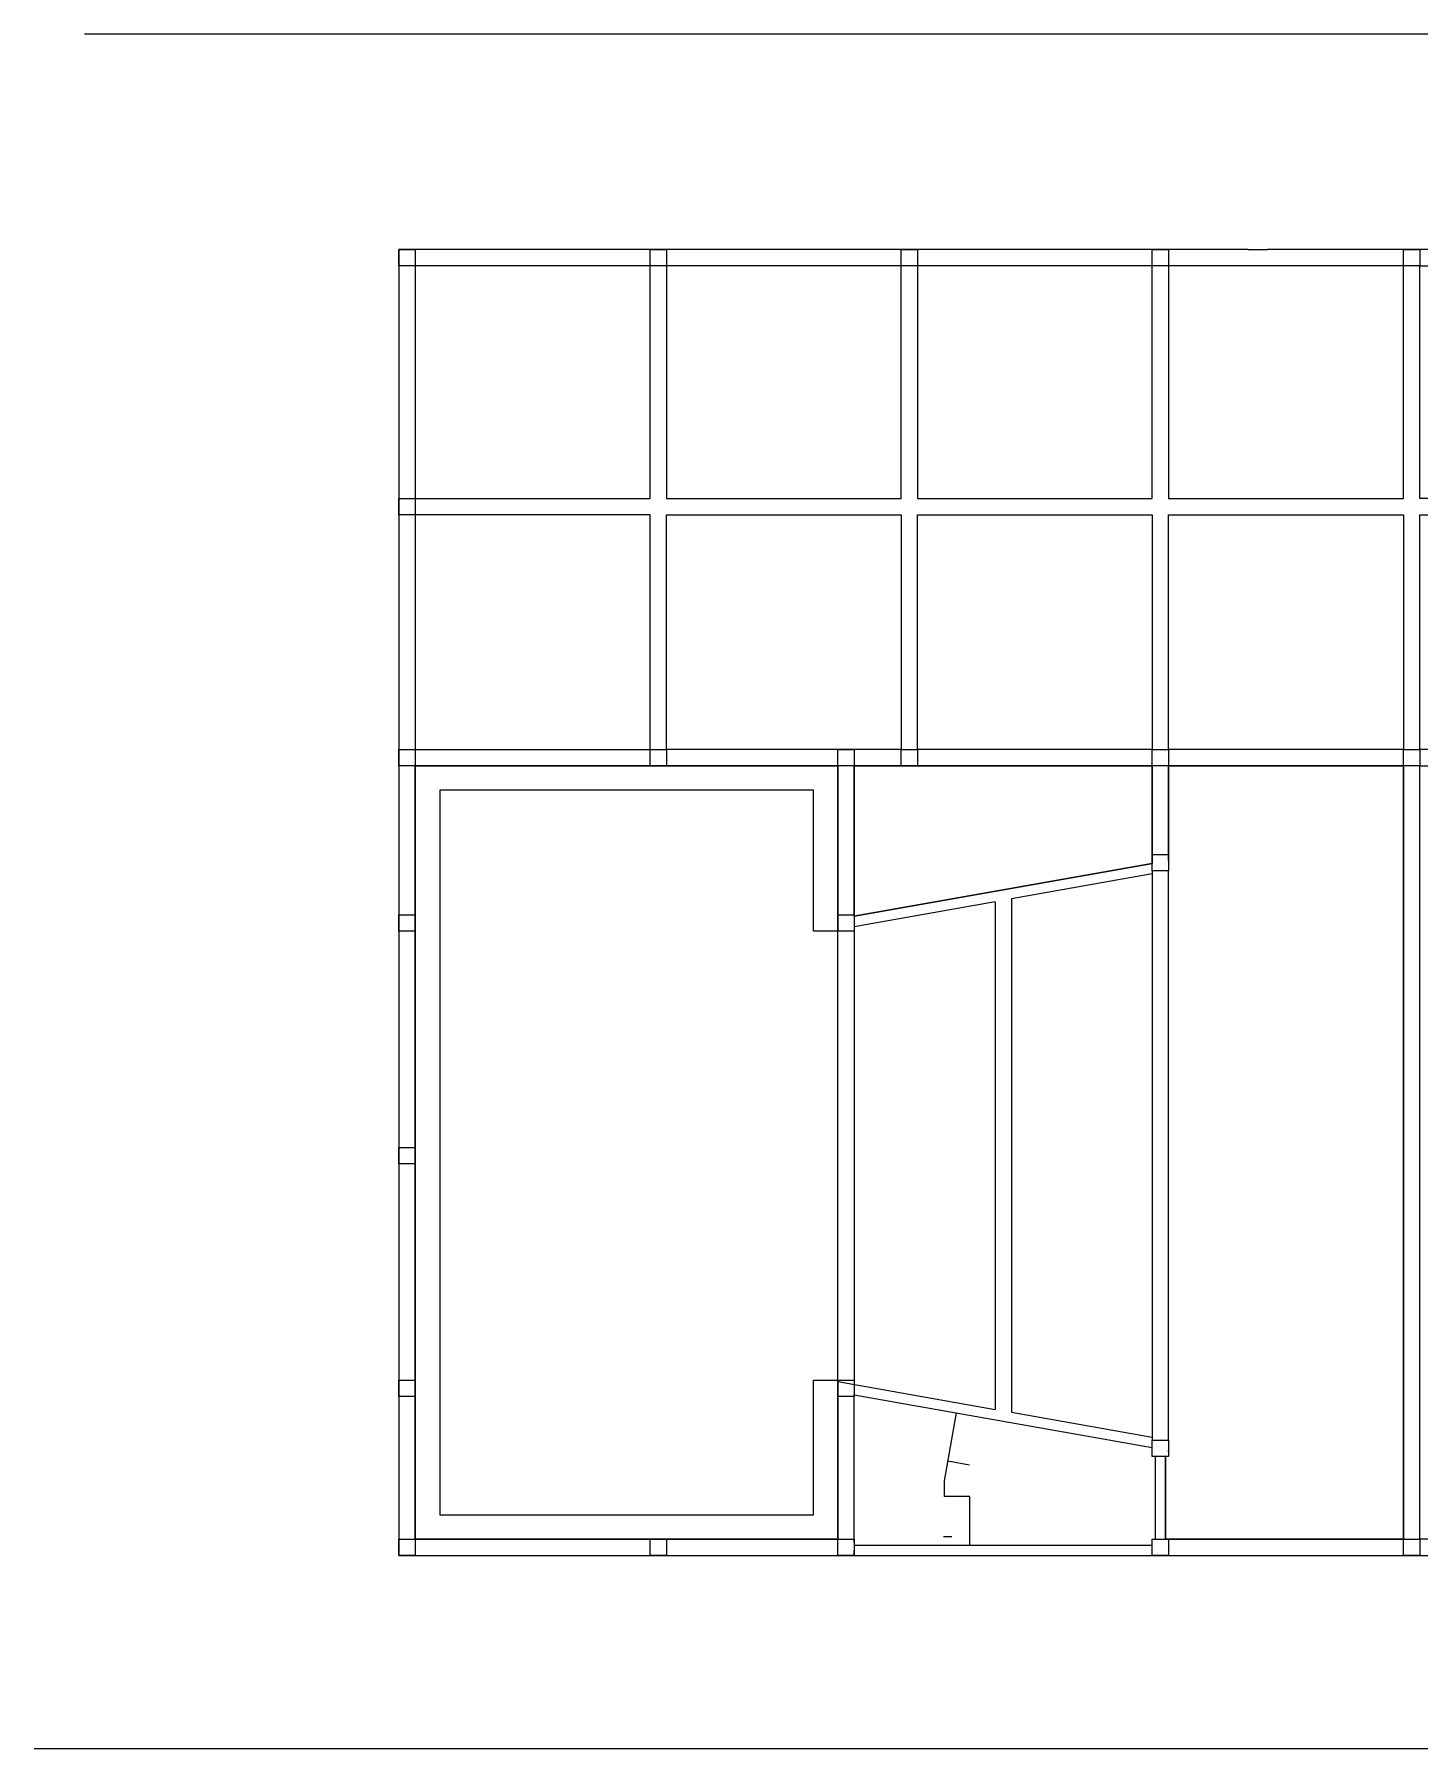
# Model space of a CAD drawing. Header units: inches. Extents: x 2803 to 15892, y -213 to 3987.
# Drawn here: x 2803 to 6196, y -213 to 3987 of the extents above; entities that cross this region are included whole.
import ezdxf

# ---------------------------------------------------------------- set-up
doc = ezdxf.new("R2010")
doc.units = ezdxf.units.IN
doc.layers.add('A4_OP', color=7, linetype='Continuous')

msp = doc.modelspace()

# ---------------------------------------------------------------- linework, layer by layer
for p, q in [((8047.3, 3986.7), (2925.3, 3986.7)), ((5775.6, 3459.6), (5822.9, 3459.6)), ((5540.6, 1937.1), (5540.6, 542.8)), ((5580.6, 542.8), (5580.6, 1937.1)), ((5155.6, 1861.7), (5155.6, 617.9)), ((5195.6, 1868.8), (5195.6, 610.8)), ((4770.6, 689.6), (4770.6, 1789.6)), ((4810.6, 1789.6), (4810.6, 689.6)), ((5031.6, 442.6), (5061, 609.2)), ((5093.4, 481.6), (5040.1, 491)), ((5031.6, 404.6), (5031.6, 442.6)), ((5093.6, 404.6), (5031.6, 404.6)), ((5093.6, 284.6), (5093.6, 404.6)), ((5029.6, 306.4), (5049.6, 306.4)), ((4810.6, 259.6), (4810.6, 272.1)), ((8047.3, -213.3), (2802.7, -213.3))]:
    msp.add_line(p, q)
at = {"layer": 'A4_OP'}
for points in [[(3695.6, 3459.6), (3735.6, 3459.6)], [(3695.6, 3419.6), (3695.6, 3459.6)], [(3695.6, 3459.6), (3735.6, 3459.6)], [(3695.6, 3419.6), (3695.6, 3459.6)], [(4330.6, 3459.6), (3695.6, 3459.6)], [(3695.6, 3459.6), (3695.6, 2829.6)], [(3735.6, 3459.6), (3735.6, 3419.6)], [(3735.6, 3459.6), (3735.6, 3419.6)], [(4310.6, 3459.6), (4350.6, 3459.6)], [(4310.6, 3419.6), (4310.6, 3459.6)], [(4310.6, 3459.6), (4350.6, 3459.6)], [(4310.6, 3419.6), (4310.6, 3459.6)], [(4945.6, 3459.6), (4330.6, 3459.6)], [(4350.6, 3459.6), (4350.6, 3419.6)], [(4350.6, 3459.6), (4350.6, 3419.6)], [(4925.6, 3459.6), (4965.6, 3459.6)], [(4925.6, 3419.6), (4925.6, 3459.6)], [(4925.6, 3459.6), (4965.6, 3459.6)], [(4925.6, 3419.6), (4925.6, 3459.6)], [(5560.6, 3459.6), (4945.6, 3459.6)], [(4965.6, 3459.6), (4965.6, 3419.6)], [(4965.6, 3459.6), (4965.6, 3419.6)], [(5540.6, 3459.6), (5580.6, 3459.6)], [(5540.6, 3419.6), (5540.6, 3459.6)], [(5540.6, 3459.6), (5580.6, 3459.6)], [(5540.6, 3419.6), (5540.6, 3459.6)], [(5775.6, 3459.6), (5560.6, 3459.6)], [(5580.6, 3459.6), (5580.6, 3419.6)], [(5580.6, 3459.6), (5580.6, 3419.6)], [(6175.6, 3459.6), (5822.9, 3459.6)], [(6155.6, 3459.6), (6195.6, 3459.6)], [(6155.6, 3419.6), (6155.6, 3459.6)], [(6155.6, 3459.6), (6195.6, 3459.6)], [(6155.6, 3419.6), (6155.6, 3459.6)], [(6790.6, 3459.6), (6175.6, 3459.6)], [(6195.6, 3459.6), (6195.6, 3419.6)], [(6195.6, 3459.6), (6195.6, 3419.6)], [(3735.6, 3419.6), (3695.6, 3419.6)], [(3735.6, 3419.6), (3695.6, 3419.6)], [(4310.6, 3419.6), (3735.6, 3419.6)], [(3735.6, 3419.6), (3735.6, 2849.6)], [(4310.6, 3419.6), (3735.6, 3419.6)], [(3735.6, 3419.6), (3735.6, 2849.6)], [(4310.6, 2849.6), (4310.6, 3419.6)], [(4350.6, 3419.6), (4310.6, 3419.6)], [(4350.6, 3419.6), (4310.6, 3419.6)], [(4310.6, 2849.6), (4310.6, 3419.6)], [(4925.6, 3419.6), (4350.6, 3419.6)], [(4350.6, 3419.6), (4350.6, 2849.6)], [(4925.6, 3419.6), (4350.6, 3419.6)], [(4350.6, 3419.6), (4350.6, 2849.6)], [(4925.6, 2849.6), (4925.6, 3419.6)], [(4965.6, 3419.6), (4925.6, 3419.6)], [(4965.6, 3419.6), (4925.6, 3419.6)], [(4925.6, 2849.6), (4925.6, 3419.6)], [(5540.6, 3419.6), (4965.6, 3419.6)], [(4965.6, 3419.6), (4965.6, 2849.6)], [(5540.6, 3419.6), (4965.6, 3419.6)], [(4965.6, 3419.6), (4965.6, 2849.6)], [(5540.6, 2849.6), (5540.6, 3419.6)], [(5580.6, 3419.6), (5540.6, 3419.6)], [(5580.6, 3419.6), (5540.6, 3419.6)], [(5540.6, 2849.6), (5540.6, 3419.6)], [(6155.6, 3419.6), (5580.6, 3419.6)], [(5580.6, 3419.6), (5580.6, 2849.6)], [(5775.6, 3419.6), (5580.6, 3419.6)], [(5580.6, 3419.6), (5580.6, 2849.6)], [(6155.6, 3419.6), (5775.6, 3419.6)], [(6155.6, 2849.6), (6155.6, 3419.6)], [(6195.6, 3419.6), (6155.6, 3419.6)], [(6195.6, 3419.6), (6155.6, 3419.6)], [(6155.6, 2849.6), (6155.6, 3419.6)], [(6195.6, 2849.6), (6195.6, 3419.6)], [(6195.6, 3419.6), (6770.6, 3419.6)], [(6195.6, 2849.6), (6195.6, 3419.6)], [(6195.6, 3419.6), (6770.6, 3419.6)], [(3695.6, 2849.6), (3735.6, 2849.6)], [(3695.6, 2809.6), (3695.6, 2849.6)], [(3695.6, 2849.6), (3735.6, 2849.6)], [(3695.6, 2809.6), (3695.6, 2849.6)], [(3695.6, 2829.6), (3695.6, 2214.6)], [(3735.6, 2849.6), (4310.6, 2849.6)], [(3735.6, 2849.6), (3735.6, 2809.6)], [(3735.6, 2849.6), (3735.6, 2809.6)], [(3735.6, 2849.6), (4310.6, 2849.6)], [(4350.6, 2849.6), (4925.6, 2849.6)], [(4350.6, 2849.6), (4925.6, 2849.6)], [(4965.6, 2849.6), (5540.6, 2849.6)], [(4965.6, 2849.6), (5540.6, 2849.6)], [(5580.6, 2849.6), (6155.6, 2849.6)], [(5580.6, 2849.6), (6155.6, 2849.6)], [(6770.6, 2849.6), (6195.6, 2849.6)], [(6770.6, 2849.6), (6195.6, 2849.6)], [(3735.6, 2809.6), (3695.6, 2809.6)], [(3735.6, 2809.6), (3695.6, 2809.6)], [(3735.6, 2809.6), (3735.6, 2234.6)], [(4310.6, 2809.6), (3735.6, 2809.6)], [(3735.6, 2809.6), (3735.6, 2234.6)], [(4310.6, 2809.6), (3735.6, 2809.6)], [(4310.6, 2234.6), (4310.6, 2809.6)], [(4310.6, 2234.6), (4310.6, 2809.6)], [(4350.6, 2234.6), (4350.6, 2809.6)], [(4350.6, 2809.6), (4925.6, 2809.6)], [(4350.6, 2234.6), (4350.6, 2809.6)], [(4350.6, 2809.6), (4925.6, 2809.6)], [(4925.6, 2809.6), (4925.6, 2234.6)], [(4925.6, 2809.6), (4925.6, 2234.6)], [(4965.6, 2234.6), (4965.6, 2809.6)], [(4965.6, 2809.6), (5540.6, 2809.6)], [(4965.6, 2234.6), (4965.6, 2809.6)], [(4965.6, 2809.6), (5540.6, 2809.6)], [(5540.6, 2809.6), (5540.6, 2234.6)], [(5540.6, 2809.6), (5540.6, 2234.6)], [(5580.6, 2234.6), (5580.6, 2809.6)], [(5580.6, 2809.6), (6155.6, 2809.6)], [(5580.6, 2234.6), (5580.6, 2809.6)], [(5580.6, 2809.6), (6155.6, 2809.6)], [(6155.6, 2809.6), (6155.6, 2234.6)], [(6155.6, 2809.6), (6155.6, 2234.6)], [(6195.6, 2234.6), (6195.6, 2809.6)], [(6195.6, 2809.6), (6770.6, 2809.6)], [(6195.6, 2234.6), (6195.6, 2809.6)], [(6195.6, 2809.6), (6770.6, 2809.6)], [(3695.6, 2234.6), (3735.6, 2234.6)], [(3695.6, 2194.6), (3695.6, 2234.6)], [(3695.6, 2234.6), (3735.6, 2234.6)], [(3695.6, 2194.6), (3695.6, 2234.6)], [(3735.6, 2234.6), (4310.6, 2234.6)], [(3735.6, 2234.6), (3735.6, 2194.6)], [(3735.6, 2234.6), (3735.6, 2194.6)], [(3735.6, 2234.6), (4310.6, 2234.6)], [(4310.6, 2234.6), (4350.6, 2234.6)], [(4310.6, 2194.6), (4310.6, 2234.6)], [(4310.6, 2234.6), (4350.6, 2234.6)], [(4310.6, 2194.6), (4310.6, 2234.6)], [(4925.6, 2234.6), (4350.6, 2234.6)], [(4350.6, 2234.6), (4350.6, 2194.6)], [(4350.6, 2234.6), (4350.6, 2194.6)], [(4790.6, 2234.6), (4350.6, 2234.6)], [(4770.6, 2234.6), (4810.6, 2234.6)], [(4770.6, 2194.6), (4770.6, 2234.6)], [(4770.6, 2234.6), (4810.6, 2234.6)], [(4770.6, 2194.6), (4770.6, 2234.6)], [(4925.6, 2234.6), (4790.6, 2234.6)], [(4810.6, 2234.6), (4810.6, 2194.6)], [(4810.6, 2234.6), (4810.6, 2194.6)], [(4925.6, 2234.6), (4965.6, 2234.6)], [(4925.6, 2194.6), (4925.6, 2234.6)], [(4925.6, 2234.6), (4965.6, 2234.6)], [(4925.6, 2194.6), (4925.6, 2234.6)], [(5540.6, 2234.6), (4965.6, 2234.6)], [(4965.6, 2234.6), (4965.6, 2194.6)], [(4965.6, 2234.6), (4965.6, 2194.6)], [(5540.6, 2234.6), (4965.6, 2234.6)], [(5540.6, 2234.6), (5580.6, 2234.6)], [(5540.6, 2194.6), (5540.6, 2234.6)], [(5540.6, 2234.6), (5580.6, 2234.6)], [(5540.6, 2194.6), (5540.6, 2234.6)], [(6155.6, 2234.6), (5580.6, 2234.6)], [(5580.6, 2234.6), (5580.6, 2194.6)], [(5580.6, 2234.6), (5580.6, 2194.6)], [(6155.6, 2234.6), (5580.6, 2234.6)], [(6155.6, 2234.6), (6195.6, 2234.6)], [(6155.6, 2194.6), (6155.6, 2234.6)], [(6155.6, 2234.6), (6195.6, 2234.6)], [(6155.6, 2194.6), (6155.6, 2234.6)], [(6770.6, 2234.6), (6195.6, 2234.6)], [(6195.6, 2234.6), (6195.6, 2194.6)], [(6195.6, 2234.6), (6195.6, 2194.6)], [(6770.6, 2234.6), (6195.6, 2234.6)], [(3695.6, 2214.6), (3695.6, 259.6)], [(3735.6, 2194.6), (3695.6, 2194.6)], [(3735.6, 2194.6), (3695.6, 2194.6)], [(3735.6, 299.6), (3735.6, 2194.6)], [(3735.6, 2194.6), (4770.6, 2194.6)], [(4330.6, 2194.6), (3735.6, 2194.6)], [(3735.6, 2194.6), (3735.6, 299.6)], [(4350.6, 2194.6), (4310.6, 2194.6)], [(4350.6, 2194.6), (4310.6, 2194.6)], [(4770.6, 2194.6), (4330.6, 2194.6)], [(4770.6, 2194.6), (4770.6, 1789.6)], [(4810.6, 2194.6), (4770.6, 2194.6)], [(4810.6, 2194.6), (4770.6, 2194.6)], [(4770.6, 1793.4), (4770.6, 2194.6)], [(4810.6, 1825.9), (4810.6, 2194.6)], [(4810.6, 2194.6), (5540.6, 2194.6)], [(4945.6, 2194.6), (4810.6, 2194.6)], [(4810.6, 2194.6), (4810.6, 1825.9)], [(4965.6, 2194.6), (4925.6, 2194.6)], [(4965.6, 2194.6), (4925.6, 2194.6)], [(5540.6, 2194.6), (4945.6, 2194.6)], [(5540.6, 2194.6), (5540.6, 1955.4)], [(5580.6, 2194.6), (5540.6, 2194.6)], [(5580.6, 2194.6), (5540.6, 2194.6)], [(5540.6, 1955.4), (5540.6, 2194.6)], [(5580.6, 1962.5), (5580.6, 2194.6)], [(5580.6, 2194.6), (6155.6, 2194.6)], [(6155.6, 2194.6), (5580.6, 2194.6)], [(5580.6, 2194.6), (5580.6, 1962.5)], [(6155.6, 2194.6), (6155.6, 299.6)], [(6195.6, 2194.6), (6155.6, 2194.6)], [(6195.6, 2194.6), (6155.6, 2194.6)], [(6155.6, 299.6), (6155.6, 2194.6)], [(6195.6, 2194.6), (6778.1, 2194.6)], [(6195.6, 299.6), (6195.6, 2194.6)], [(6195.6, 299.6), (6195.6, 2194.6)], [(6195.6, 2194.6), (6778.1, 2194.6)], [(4710.6, 2134.6), (3795.6, 2134.6)], [(3795.6, 2134.6), (3795.6, 359.6)], [(4710.6, 1789.6), (4710.6, 2134.6)], [(5540.6, 1977.1), (5580.6, 1977.1)], [(5540.6, 1977.1), (5580.6, 1977.1)], [(5540.6, 1937.1), (5540.6, 1977.1)], [(5580.6, 1977.1), (5580.6, 1937.1)], [(5540.6, 1955.4), (4810.6, 1825.9)], [(4810.6, 1825.9), (5540.6, 1955.4)], [(5540.6, 1937.1), (5540.6, 1966.2)], [(5580.6, 1937.1), (5540.6, 1937.1)], [(5580.6, 1937.1), (5540.6, 1937.1)], [(5580.6, 1966.2), (5580.6, 1937.1)], [(5540.6, 1930), (5195.6, 1868.8)], [(5155.6, 1861.7), (4810.6, 1800.5)], [(3695.6, 1829.6), (3735.6, 1829.6)], [(3695.6, 1789.6), (3695.6, 1829.6)], [(3695.6, 1829.6), (3735.6, 1829.6)], [(3695.6, 1789.6), (3695.6, 1829.6)], [(3735.6, 1829.6), (3735.6, 1789.6)], [(3735.6, 1829.6), (3735.6, 1789.6)], [(4770.6, 1829.6), (4810.6, 1829.6)], [(4770.6, 1789.6), (4770.6, 1829.6)], [(4770.6, 1829.6), (4810.6, 1829.6)], [(4770.6, 1789.6), (4770.6, 1829.6)], [(4810.6, 1829.6), (4810.6, 1789.6)], [(4810.6, 1829.6), (4810.6, 1789.6)], [(3735.6, 1789.6), (3695.6, 1789.6)], [(3735.6, 1789.6), (3695.6, 1789.6)], [(4770.6, 1789.6), (4710.6, 1789.6)], [(4810.6, 1789.6), (4770.6, 1789.6)], [(4810.6, 1789.6), (4770.6, 1789.6)], [(3695.6, 1259.8), (3735.6, 1259.8)], [(3695.6, 1219.8), (3695.6, 1259.8)], [(3695.6, 1259.8), (3735.6, 1259.8)], [(3695.6, 1219.8), (3695.6, 1259.8)], [(3735.6, 1219.8), (3695.6, 1219.8)], [(3735.6, 1219.8), (3695.6, 1219.8)], [(3735.6, 1259.8), (3735.6, 1219.8)], [(3735.6, 1259.8), (3735.6, 1219.8)], [(3695.6, 689.6), (3735.6, 689.6)], [(3695.6, 649.6), (3695.6, 689.6)], [(3695.6, 689.6), (3735.6, 689.6)], [(3695.6, 649.6), (3695.6, 689.6)], [(3735.6, 689.6), (3735.6, 649.6)], [(3735.6, 689.6), (3735.6, 649.6)], [(4710.6, 359.6), (4710.6, 689.6)], [(4710.6, 689.6), (4770.6, 689.6)], [(4770.6, 689.6), (4770.6, 299.6)], [(4770.6, 689.6), (4810.6, 689.6)], [(4770.6, 649.6), (4770.6, 689.6)], [(4770.6, 689.6), (4810.6, 689.6)], [(4770.6, 649.6), (4770.6, 689.6)], [(4770.6, 299.6), (4770.6, 685.9)], [(4770.6, 685.9), (5155.6, 617.9)], [(4810.6, 689.6), (4810.6, 649.6)], [(4810.6, 689.6), (4810.6, 649.6)], [(3735.6, 649.6), (3695.6, 649.6)], [(3735.6, 649.6), (3695.6, 649.6)], [(4810.6, 649.6), (4770.6, 649.6)], [(4810.6, 649.6), (4770.6, 649.6)], [(4810.6, 292.1), (4810.6, 653.4)], [(4810.6, 653.4), (5540.6, 524.5)], [(5195.6, 610.8), (5540.6, 549.9)], [(5540.6, 542.8), (5580.6, 542.8)], [(5540.6, 502.8), (5540.6, 542.8)], [(5540.6, 542.8), (5580.6, 542.8)], [(5540.6, 502.8), (5540.6, 542.8)], [(5580.6, 542.8), (5580.6, 502.8)], [(5580.6, 542.8), (5580.6, 502.8)], [(5580.6, 513.6), (5580.6, 517.4)], [(5580.6, 502.8), (5540.6, 502.8)], [(5580.6, 502.8), (5540.6, 502.8)], [(5548.1, 502.8), (5548.1, 299.6)], [(5573.1, 299.6), (5573.1, 502.8)], [(5573.1, 502.8), (5573.1, 299.6)], [(3795.6, 359.6), (4710.6, 359.6)], [(3695.6, 299.6), (3735.6, 299.6)], [(3695.6, 259.6), (3695.6, 299.6)], [(3695.6, 299.6), (3735.6, 299.6)], [(3695.6, 259.6), (3695.6, 299.6)], [(4770.6, 299.6), (3735.6, 299.6)], [(3735.6, 299.6), (3735.6, 259.6)], [(3735.6, 299.6), (3735.6, 259.6)], [(3735.6, 299.6), (4770.6, 299.6)], [(4310.6, 299.6), (4350.6, 299.6)], [(4310.6, 259.6), (4310.6, 299.6)], [(4310.6, 299.6), (4350.6, 299.6)], [(4310.6, 259.6), (4310.6, 299.6)], [(4350.6, 299.6), (4350.6, 259.6)], [(4350.6, 299.6), (4350.6, 259.6)], [(4770.6, 299.6), (4810.6, 299.6)], [(4770.6, 259.6), (4770.6, 299.6)], [(4770.6, 299.6), (4810.6, 299.6)], [(4770.6, 259.6), (4770.6, 299.6)], [(4810.6, 299.6), (4810.6, 259.6)], [(4810.6, 299.6), (4810.6, 259.6)], [(5540.6, 299.6), (5580.6, 299.6)], [(5540.6, 259.6), (5540.6, 299.6)], [(5540.6, 299.6), (5580.6, 299.6)], [(5540.6, 259.6), (5540.6, 299.6)], [(6155.6, 299.6), (5573.1, 299.6)], [(5573.1, 299.6), (6155.6, 299.6)], [(5580.6, 299.6), (5580.6, 259.6)], [(5580.6, 299.6), (5580.6, 259.6)], [(6155.6, 299.6), (6195.6, 299.6)], [(6155.6, 259.6), (6155.6, 299.6)], [(6155.6, 299.6), (6195.6, 299.6)], [(6155.6, 259.6), (6155.6, 299.6)], [(6778.1, 299.6), (6195.6, 299.6)], [(6195.6, 299.6), (6195.6, 259.6)], [(6195.6, 299.6), (6195.6, 259.6)], [(6778.1, 299.6), (6195.6, 299.6)], [(3735.6, 259.6), (3695.6, 259.6)], [(3735.6, 259.6), (3695.6, 259.6)], [(3695.6, 259.6), (4790.6, 259.6)], [(4350.6, 259.6), (4310.6, 259.6)], [(4350.6, 259.6), (4310.6, 259.6)], [(4810.6, 259.6), (4770.6, 259.6)], [(4810.6, 259.6), (4770.6, 259.6)], [(4790.6, 259.6), (5560.6, 259.6)], [(5540.6, 284.6), (4810.6, 284.6)], [(5580.6, 259.6), (5540.6, 259.6)], [(5580.6, 259.6), (5540.6, 259.6)], [(5560.6, 259.6), (6175.6, 259.6)], [(6195.6, 259.6), (6155.6, 259.6)], [(6195.6, 259.6), (6155.6, 259.6)], [(6175.6, 259.6), (6790.6, 259.6)]]:
    msp.add_lwpolyline(points, dxfattribs=at)

doc.saveas('drawing.dxf')
